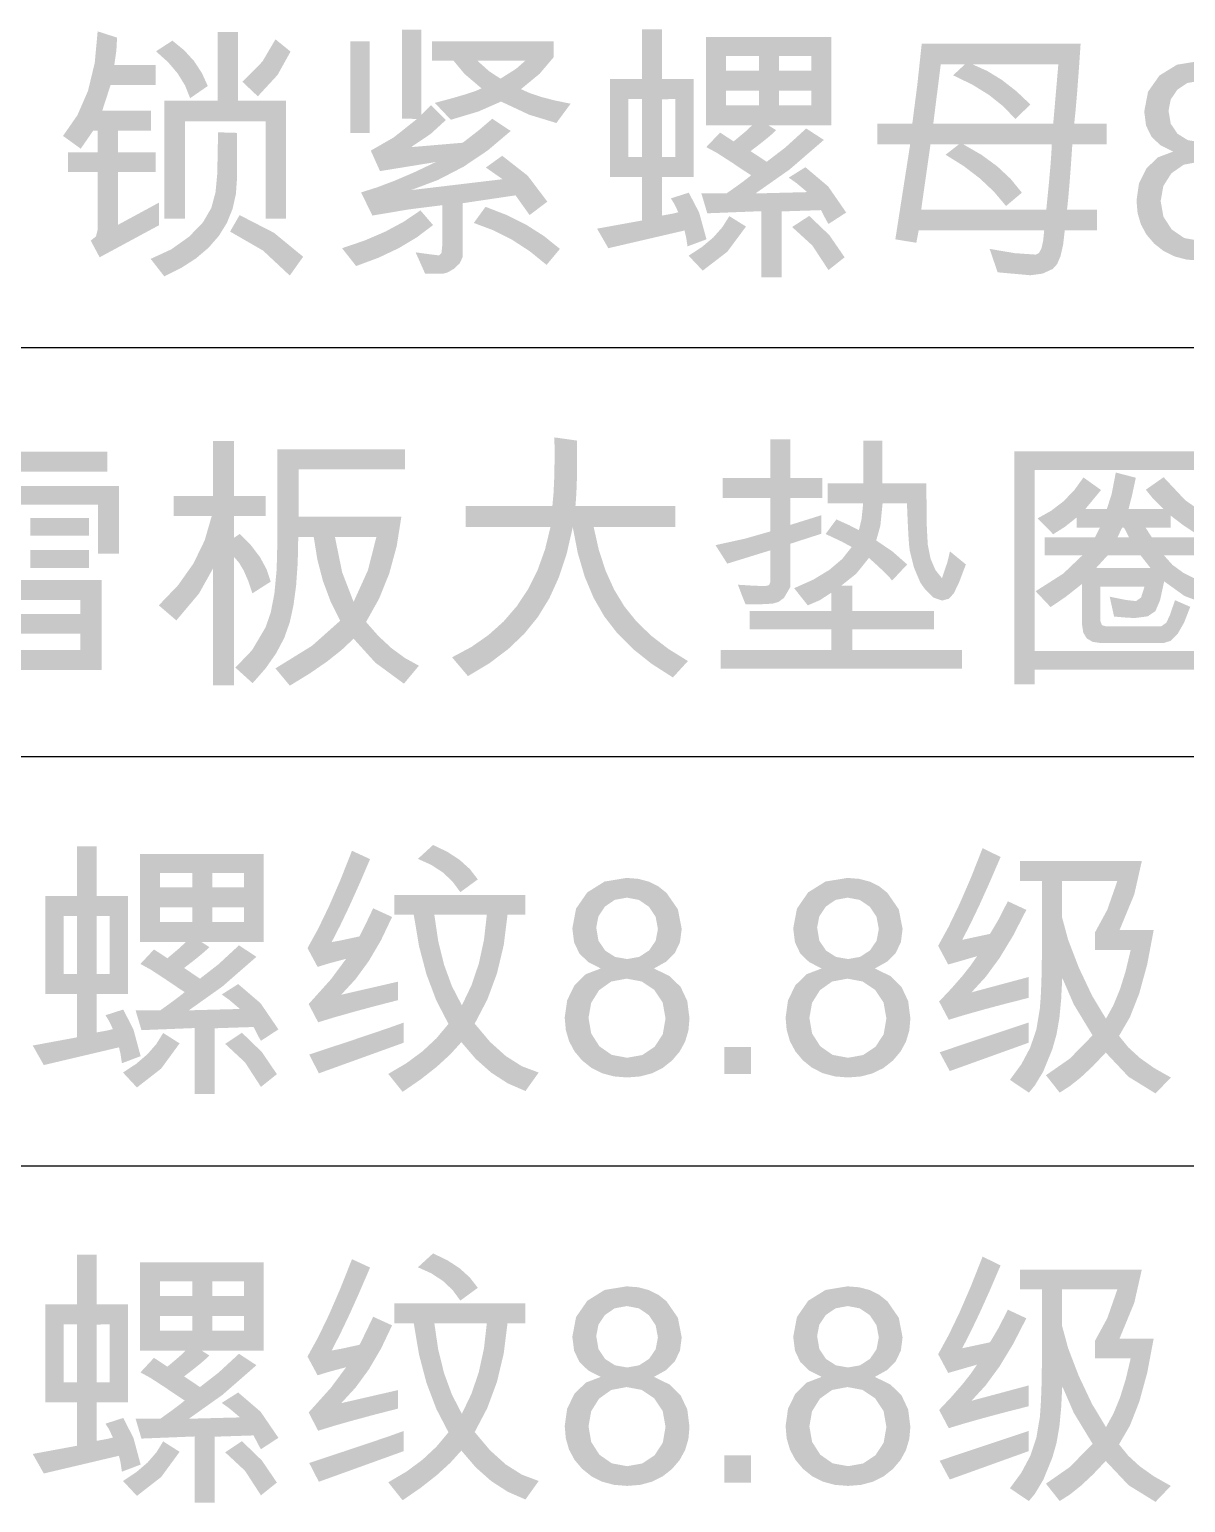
# Model space of a CAD drawing. Extents: x 3 to 592, y 5 to 207.
# Drawn here: x 417.95 to 428.42, y 168.58 to 181.91 of the extents above; entities that cross this region are included whole.
import ezdxf

# ---------------------------------------------------------------- set-up
doc = ezdxf.new("R2010")
doc.units = 0
doc.layers.get('0').update_dxf_attribs({"linetype": 'CONTINUOUS'})

msp = doc.modelspace()

# ---------------------------------------------------------------- hatches: boundary and pattern name
h = msp.add_hatch(color=7)
h.paths.add_polyline_path([(419.122689, 180.139697), (418.586356, 179.850309), (418.505328, 180.000791), (418.552456, 180.038825), (418.568166, 180.10001), (418.568166, 180.620908), (418.298622, 180.620908), (418.298622, 180.800604), (418.568166, 180.800604), (418.568166, 180.995735), (418.527376, 180.995735), (418.414928, 180.833126), (418.254525, 180.948881), (418.385077, 181.136682), (418.480799, 181.356987), (418.541794, 181.609849), (418.568166, 181.895318), (418.744004, 181.838543), (418.737803, 181.723752), (418.719199, 181.591598), (419.094025, 181.591598), (419.094025, 181.4108), (418.685575, 181.4108), (418.609507, 181.176533), (419.050479, 181.176533), (419.050479, 180.995735), (418.753374, 180.995735), (418.753374, 180.800604), (419.094025, 180.800604), (419.094025, 180.620908), (418.753374, 180.620908), (418.753374, 180.144658), (419.122689, 180.344749)])
h.paths.add_polyline_path([(420.273075, 180.198677), (420.088418, 180.198677), (420.088418, 181.08007), (419.35916, 181.08007), (419.35916, 180.198677), (419.1734, 180.198677), (419.1734, 181.268586), (419.653509, 181.268586), (419.653509, 181.888152), (419.837615, 181.888152), (419.837615, 181.268586), (420.273075, 181.268586)])
h.paths.add_polyline_path([(420.314967, 181.712314), (420.196869, 181.500234), (420.018414, 181.307171), (419.879507, 181.43836), (420.060099, 181.621846), (420.178266, 181.823109)])
h.paths.add_polyline_path([(419.565315, 181.400878), (419.405462, 181.290083), (419.36009, 181.404616), (419.293428, 181.513463), (419.205474, 181.61673), (419.09623, 181.714519), (419.245058, 181.810982), (419.351297, 181.724579), (419.44012, 181.627427), (419.511476, 181.519527)])
h.paths.add_polyline_path([(419.830449, 180.569094), (419.820141, 180.422772), (419.78922, 180.286424), (419.737693, 180.160049), (419.665567, 180.043648), (419.572847, 179.93722), (419.459542, 179.840766), (419.325655, 179.754286), (419.171196, 179.677779), (419.048275, 179.835978), (419.234241, 179.921692), (419.396643, 180.037171), (419.522182, 180.166982), (419.597285, 180.296794), (419.635663, 180.439076), (419.651304, 180.606577), (419.65847, 180.981403), (419.830449, 180.976442)])
h.paths.add_polyline_path([(420.429069, 179.85527), (420.307802, 179.684945), (420.066231, 179.910598), (419.767611, 180.082922), (419.853049, 180.232301), (420.164417, 180.072311)])
h = msp.add_hatch(color=7)
h.paths.add_polyline_path([(422.640002, 180.35412), (422.479599, 180.232301), (422.352268, 180.410895), (421.874364, 180.339788), (421.874364, 179.85527), (421.84701, 179.795739), (421.794438, 179.746129), (421.737318, 179.713125), (421.696322, 179.702032), (421.533162, 179.702032), (421.447724, 179.894958), (421.537339, 179.882745), (421.602822, 179.874149), (421.644223, 179.869068), (421.661595, 179.867397), (421.682197, 179.891444), (421.689156, 179.96386), (421.689156, 180.321598), (421.386401, 180.283633), (421.056361, 180.227892), (420.953283, 180.437353), (421.101379, 180.484362), (421.263687, 180.545943), (421.440153, 180.621993), (421.630727, 180.71241), (421.124711, 180.630279), (421.041478, 180.816038), (421.248528, 180.934687), (421.459299, 181.102119), (421.324251, 181.106529), (421.324251, 181.909649), (421.498987, 181.909649), (421.498987, 181.13905), (421.58663, 181.228347), (421.721126, 181.092197), (421.583805, 180.966934), (421.406382, 180.847458), (421.874364, 180.887145), (422.024501, 181.004209), (422.141152, 181.104324), (422.308722, 180.99353), (422.101301, 180.818045), (421.881737, 180.670311), (421.65008, 180.550378), (421.406382, 180.4583), (422.234308, 180.556967), (422.083275, 180.6628), (422.231552, 180.769185), (422.462649, 180.588524)])
h.paths.add_polyline_path([(422.851118, 181.240474), (422.722133, 181.065739), (422.477394, 181.140015), (422.221079, 181.259767), (422.016853, 181.170125), (421.766326, 181.094953), (421.621356, 181.24764), (421.783922, 181.291556), (421.908608, 181.328186), (421.995365, 181.357478), (422.044138, 181.37938), (421.890763, 181.509605), (421.791131, 181.629081), (421.594347, 181.629081), (421.594347, 181.806021), (422.696226, 181.806021), (422.696226, 181.659949), (422.57048, 181.511534), (422.401326, 181.372215), (422.482768, 181.33574), (422.584881, 181.30159), (422.707664, 181.269818)])
h.paths.add_polyline_path([(422.440462, 181.629081), (422.007207, 181.629081), (422.113936, 181.533583), (422.216118, 181.467024), (422.358676, 181.557561)])
h.paths.add_polyline_path([(421.032107, 180.974237), (420.857372, 180.974237), (420.857372, 181.806021), (421.032107, 181.806021)])
h.paths.add_polyline_path([(422.754104, 179.926377), (422.633388, 179.781407), (422.481157, 179.904699), (422.320504, 180.009128), (422.151479, 180.094644), (421.974134, 180.161195), (422.080519, 180.307267), (422.27359, 180.232327), (422.450177, 180.1439), (422.610331, 180.041934)])
h.paths.add_polyline_path([(421.605371, 180.141902), (421.459842, 180.031848), (421.295244, 179.933267), (421.111525, 179.846261), (420.908635, 179.770934), (420.781304, 179.93244), (420.986882, 180.002513), (421.173701, 180.082922), (421.341813, 180.173666), (421.49127, 180.274745)])
h = msp.add_hatch(color=7)
h.paths.add_polyline_path([(424.081439, 180.012918), (423.90946, 179.948977), (423.896575, 180.032899), (423.88245, 180.092844), (423.192329, 179.93244), (423.090354, 180.10938), (423.496048, 180.183243), (423.496048, 180.57626), (423.206109, 180.57626), (423.206109, 181.462614), (423.496048, 181.462614), (423.496048, 181.912406), (423.677949, 181.912406), (423.677949, 181.462614), (423.965133, 181.462614), (423.965133, 180.57626), (423.677949, 180.57626), (423.677949, 180.227892), (423.775032, 180.245255), (423.826226, 180.257657), (423.791086, 180.332071), (423.758427, 180.383334), (423.921035, 180.435149), (424.01488, 180.254832)])
h.paths.add_polyline_path([(423.798114, 180.757058), (423.798114, 181.282918), (423.677949, 181.280162), (423.677949, 180.757058)])
h.paths.add_polyline_path([(423.496048, 180.757058), (423.496048, 181.282918), (423.37423, 181.282918), (423.37423, 180.757058)])
h.paths.add_polyline_path([(425.346478, 180.255452), (425.186074, 180.151824), (425.165817, 180.185448), (425.118275, 180.27695), (424.761087, 180.265374), (424.761087, 179.669511), (424.578084, 179.669511), (424.578084, 180.267579), (424.088605, 180.248287), (424.035137, 180.427983), (424.262238, 180.427983), (424.347814, 180.488548), (424.413546, 180.536297), (424.459435, 180.57123), (424.48548, 180.593347), (424.468005, 180.603993), (424.432908, 180.626834), (424.380137, 180.66187), (424.309642, 180.709103), (424.172734, 180.79709), (424.079234, 180.847458), (424.20436, 180.979198), (424.327281, 180.899272), (424.438971, 180.992358), (424.49485, 181.045344), (424.077029, 181.045344), (424.077029, 181.843504), (425.211982, 181.843504), (425.211982, 181.045344), (424.640922, 181.045344), (424.712029, 181.000695), (424.682677, 180.972075), (424.634308, 180.930898), (424.566922, 180.877215), (424.480519, 180.811077), (424.626591, 180.714615), (424.796158, 180.844908), (424.98433, 181.016129), (425.144182, 180.912501), (424.833159, 180.644197), (424.524616, 180.427983), (424.9937, 180.44011), (424.893999, 180.523274), (424.826131, 180.571299), (424.977164, 180.665557), (425.182905, 180.491924)])
h.paths.add_polyline_path([(425.03008, 181.539784), (425.03008, 181.672076), (424.738488, 181.672076), (424.738488, 181.539784)])
h.paths.add_polyline_path([(424.556587, 181.539784), (424.556587, 181.672076), (424.259482, 181.672076), (424.259482, 181.539784)])
h.paths.add_polyline_path([(425.03008, 181.226142), (425.03008, 181.358985), (424.738488, 181.358985), (424.738488, 181.226142)])
h.paths.add_polyline_path([(424.556587, 181.226142), (424.556587, 181.358985), (424.259482, 181.358985), (424.259482, 181.226142)])
h.paths.add_polyline_path([(425.332146, 179.850309), (425.186074, 179.734554), (425.04014, 179.956694), (424.856999, 180.124263), (425.011339, 180.225136), (425.194067, 180.050538)])
h.paths.add_polyline_path([(424.439178, 180.128673), (424.269679, 179.900401), (424.047264, 179.729593), (423.919382, 179.864641), (424.041028, 179.944033), (424.143037, 180.030143), (424.22541, 180.123075), (424.288145, 180.222931)])
h = msp.add_hatch(color=7)
h.paths.add_polyline_path([(427.706239, 180.872814), (427.394252, 180.872814), (427.380712, 180.676538), (427.368207, 180.512663), (427.356735, 180.381138), (427.346296, 180.281911), (427.618045, 180.281911), (427.618045, 180.095049), (427.325901, 180.095049), (427.310484, 179.963153), (427.287316, 179.86092), (427.256293, 179.788246), (427.217312, 179.745027), (427.123536, 179.702101), (427.014464, 179.687701), (426.71791, 179.714159), (426.64515, 179.926377), (426.873767, 179.887447), (427.063522, 179.874563), (427.091841, 179.888317), (427.113959, 179.929615), (427.129875, 179.998509), (427.13959, 180.095049), (426.002984, 180.095049), (425.981487, 179.981498), (425.791318, 180.012918), (425.925814, 180.872814), (425.62926, 180.872814), (425.62926, 181.060778), (425.945107, 181.060778), (425.9901, 181.410042), (426.030545, 181.784524), (427.469217, 181.784524), (427.452267, 181.537105), (427.436971, 181.333974), (427.423328, 181.175181), (427.411339, 181.060778), (427.706239, 181.060778)])
h.paths.add_polyline_path([(427.267472, 181.596559), (426.490259, 181.596559), (426.62379, 181.536623), (426.755669, 181.456068), (426.885893, 181.354946), (427.014464, 181.233308), (426.878314, 181.102119), (426.769897, 181.215807), (426.639776, 181.319573), (426.48795, 181.413418), (426.314421, 181.49734), (426.421357, 181.596559), (426.202524, 181.596559), (426.135276, 181.060778), (427.22117, 181.060778)])
h.paths.add_polyline_path([(427.20739, 180.872814), (426.406474, 180.872814), (426.570495, 180.778461), (426.713639, 180.674031), (426.835905, 180.559577), (426.937294, 180.435149), (426.793978, 180.314432), (426.684028, 180.444235), (426.555991, 180.564891), (426.409971, 180.676348), (426.24607, 180.778556), (426.367338, 180.872814), (426.10992, 180.872814), (426.025584, 180.281911), (427.158331, 180.281911), (427.18057, 180.506092), (427.19609, 180.679268), (427.204995, 180.801491)])
h = msp.add_hatch(color=7)
h.paths.add_polyline_path([(428.794898, 180.806668), (428.937508, 180.73836), (429.0395, 180.640132), (429.100771, 180.512034), (429.121218, 180.35412), (429.111193, 180.244764), (429.081117, 180.144865), (429.030991, 180.054371), (428.960814, 179.97323), (428.874928, 179.906034), (428.777673, 179.858164), (428.669049, 179.829518), (428.549056, 179.819992), (428.427712, 179.829613), (428.318304, 179.858508), (428.220782, 179.906731), (428.135094, 179.974333), (428.065003, 180.056274), (428.015067, 180.148241), (427.98518, 180.25013), (427.975241, 180.361837), (427.997566, 180.51852), (428.064538, 180.654532), (428.16982, 180.755405), (428.306522, 180.806668), (428.192213, 180.864192), (428.110565, 180.941647), (428.061575, 181.043389), (428.045246, 181.169367), (428.079628, 181.34865), (428.183049, 181.495687), (428.342075, 181.593665), (428.544095, 181.626325), (428.651987, 181.617858), (428.749079, 181.592494), (428.835318, 181.550283), (428.910654, 181.491277), (429.015109, 181.341898), (429.050111, 181.164406), (429.034109, 181.044629), (428.98617, 180.945781), (428.906399, 180.867913)])
h.paths.add_polyline_path([(428.549056, 180.892106), (428.659368, 180.911536), (428.75025, 180.969827), (428.811021, 181.057195), (428.831279, 181.164406), (428.810608, 181.274305), (428.748596, 181.3656), (428.65675, 181.427129), (428.5463, 181.447731), (428.434679, 181.427474), (428.344556, 181.366702), (428.285024, 181.278646), (428.265181, 181.176533), (428.285507, 181.05878), (428.34676, 180.968725), (428.438193, 180.911192)])
h.paths.add_polyline_path([(428.549056, 179.998586), (428.687136, 180.023115), (428.800411, 180.097254), (428.876065, 180.211011), (428.901283, 180.35412), (428.875307, 180.497918), (428.797655, 180.613191), (428.682244, 180.689121), (428.544095, 180.714615), (428.403122, 180.68857), (428.291088, 180.610435), (428.218189, 180.495507), (428.194074, 180.359081), (428.218947, 180.218039), (428.293844, 180.102215), (428.407601, 180.024355)])
h = msp.add_hatch(color=7)
h.paths.add_polyline_path([(420.134918, 176.914228), (419.969002, 176.808395), (419.9317, 176.920644), (419.891763, 177.012689), (419.849242, 177.084579), (419.804188, 177.136368), (419.804188, 175.97606), (419.613468, 175.97606), (419.613468, 177.034944), (419.485724, 176.806741), (419.281085, 176.563655), (419.121784, 176.699805), (419.297484, 176.883136), (419.435977, 177.079179), (419.537262, 177.287831), (419.601341, 177.508989), (419.255729, 177.508989), (419.255729, 177.689788), (419.613468, 177.689788), (419.613468, 178.186433), (419.804188, 178.186433), (419.804188, 177.689788), (420.089167, 177.689788), (420.089167, 177.508989), (419.804188, 177.508989), (419.804188, 177.312205), (419.8549, 177.345829), (419.957409, 177.24258), (420.038317, 177.13623), (420.097521, 177.026779)])
h.paths.add_polyline_path([(421.477127, 176.153551), (421.341528, 175.990942), (421.082388, 176.18118), (420.885673, 176.39829), (420.778289, 176.296686), (420.646308, 176.191929), (420.489728, 176.083969), (420.30855, 175.972752), (420.177912, 176.129297), (420.508986, 176.333523), (420.764405, 176.560899), (420.676952, 176.736582), (420.607998, 176.921256), (420.557441, 177.114819), (420.525178, 177.317166), (420.384618, 177.317166), (420.379769, 177.084726), (420.365257, 176.878537), (420.341132, 176.698599), (420.307448, 176.544914), (420.257623, 176.404862), (420.185009, 176.266619), (420.089554, 176.130133), (419.971207, 175.995352), (419.815213, 176.136463), (419.967004, 176.294869), (420.088615, 176.500816), (420.135322, 176.63477), (420.168748, 176.807637), (420.188842, 177.019467), (420.195551, 177.270313), (420.195551, 178.112019), (421.35145, 178.112019), (421.35145, 177.929566), (420.387374, 177.929566), (420.387374, 177.501823), (421.318377, 177.501823), (421.276097, 177.235793), (421.208754, 176.988366), (421.116296, 176.759543), (420.998672, 176.549323), (421.111955, 176.420976), (421.229424, 176.312163), (421.351131, 176.222987)])
h.paths.add_polyline_path([(421.091827, 177.317166), (420.717001, 177.317166), (420.782733, 176.997944), (420.885673, 176.731224), (421.015002, 177.016134)])
h = msp.add_hatch(color=7)
h.dxf.hatch_style = 2
h.paths.add_polyline_path([(423.913379, 176.195994), (423.777229, 176.047166), (423.584579, 176.170768), (423.416734, 176.304239), (423.273694, 176.447529), (423.155458, 176.600586), (423.058298, 176.769465), (422.978449, 176.960254), (422.91586, 177.172955), (422.87048, 177.407566), (422.816013, 177.170069), (422.745216, 176.955362), (422.65809, 176.763496), (422.554633, 176.594523), (422.431333, 176.44268), (422.284676, 176.30293), (422.11466, 176.175169), (421.921287, 176.059293), (421.77742, 176.229619), (421.951234, 176.322583), (422.107219, 176.431148), (422.245376, 176.555306), (422.365704, 176.695051), (422.468205, 176.850376), (422.552876, 177.021276), (422.61972, 177.207743), (422.668735, 177.40977), (421.89979, 177.40977), (421.89979, 177.598286), (422.685823, 177.598286), (422.69658, 177.719312), (422.703255, 177.863283), (422.705899, 178.030198), (422.704564, 178.220057), (422.908514, 178.191394), (422.909849, 178.007331), (422.908031, 177.847091), (422.90301, 177.710725), (422.894733, 177.598286), (423.80038, 177.598286), (423.80038, 177.40977), (423.059547, 177.40977), (423.10646, 177.201084), (423.168618, 177.011517), (423.245969, 176.840968), (423.338461, 176.689332), (423.449454, 176.551864), (423.582305, 176.423853), (423.736964, 176.305247)])
h = msp.add_hatch(color=7)
h.paths.add_polyline_path([(425.129792, 177.6727), (424.839853, 177.6727), (424.839853, 177.427961), (425.122626, 177.516155), (425.122626, 177.348586), (424.839853, 177.257084), (424.839853, 176.86517), (424.783077, 176.767053), (424.733537, 176.731018), (424.679449, 176.715239), (424.590221, 176.710554), (424.435261, 176.709176), (424.403841, 176.786139), (424.365808, 176.886667), (424.509261, 176.877503), (424.615508, 176.87454), (424.64803, 176.883291), (424.659054, 176.909818), (424.659054, 177.197553), (424.269345, 177.077388), (424.16296, 177.244957), (424.42713, 177.302835), (424.659054, 177.368981), (424.659054, 177.6727), (424.228004, 177.6727), (424.228004, 177.852396), (424.659054, 177.852396), (424.659054, 178.20352), (424.839853, 178.20352), (424.839853, 177.852396), (425.129792, 177.852396)])
h.paths.add_polyline_path([(426.430109, 177.070222), (426.366857, 176.903204), (426.319314, 176.805639), (426.27315, 176.758785), (426.214584, 176.743351), (426.134657, 176.770912), (426.062724, 176.842501), (426.018902, 176.903755), (425.960542, 177.041007), (425.922439, 177.193143), (425.916454, 177.240565), (425.910106, 177.328191), (425.903448, 177.455918), (425.896532, 177.623642), (425.676046, 177.623642), (425.655789, 177.420519), (425.618169, 177.286849), (425.761967, 177.190525), (425.898737, 177.070222), (425.762036, 176.92415), (425.739617, 176.951848), (425.697199, 176.995257), (425.634834, 177.054374), (425.552574, 177.129202), (425.436888, 176.985748), (425.303425, 176.879501), (425.401541, 176.877296), (425.401541, 176.647991), (426.141823, 176.647991), (426.141823, 176.483729), (425.401541, 176.483729), (425.401541, 176.296867), (426.39428, 176.296867), (426.39428, 176.12599), (424.210365, 176.12599), (424.210365, 176.296867), (425.210821, 176.296867), (425.210821, 176.483729), (424.471641, 176.483729), (424.471641, 176.647991), (425.210821, 176.647991), (425.210821, 176.813356), (425.108019, 176.746865), (424.998603, 176.699805), (424.87513, 176.855248), (425.049392, 176.933159), (425.194353, 177.021301), (425.310065, 177.119573), (425.39658, 177.227869), (425.310177, 177.274861), (425.160109, 177.345829), (425.257674, 177.47757), (425.373911, 177.425411), (425.461623, 177.381107), (425.485464, 177.480671), (425.500209, 177.623642), (425.177748, 177.623642), (425.177748, 177.803338), (425.502965, 177.803338), (425.502965, 178.191394), (425.673841, 178.191394), (425.673841, 177.803338), (426.071819, 177.803338), (426.07678, 177.398195), (426.085272, 177.247179), (426.110817, 177.121485), (426.153519, 177.021009), (426.213481, 176.945647), (426.263091, 177.091306), (426.286242, 177.188182)])
h = msp.add_hatch(color=7)
h.paths.add_polyline_path([(418.762511, 177.168889), (418.570688, 177.168889), (418.570688, 177.610413), (417.86844, 177.610413), (417.86844, 176.990296), (417.676617, 176.990296), (417.676617, 177.610413), (416.957832, 177.610413), (416.957832, 177.168889), (416.767663, 177.168889), (416.767663, 177.78129), (417.676617, 177.78129), (417.676617, 177.909171), (416.892789, 177.909171), (416.892789, 178.08997), (418.656677, 178.08997), (418.656677, 177.909171), (417.86844, 177.909171), (417.86844, 177.78129), (418.762511, 177.78129)])
h.paths.add_polyline_path([(418.489108, 177.329293), (417.957736, 177.329293), (417.957736, 177.489697), (418.489108, 177.489697)])
h.paths.add_polyline_path([(417.575193, 177.329293), (417.036656, 177.329293), (417.036656, 177.489697), (417.575193, 177.489697)])
h.paths.add_polyline_path([(418.489108, 177.037149), (417.957736, 177.037149), (417.957736, 177.200309), (418.489108, 177.200309)])
h.paths.add_polyline_path([(417.575193, 177.037149), (417.036656, 177.037149), (417.036656, 177.200309), (417.575193, 177.200309)])
h.paths.add_polyline_path([(418.603761, 176.116068), (416.90271, 176.116068), (416.90271, 176.296867), (418.411938, 176.296867), (418.411938, 176.442939), (416.996417, 176.442939), (416.996417, 176.622635), (418.411938, 176.622635), (418.411938, 176.749415), (416.90271, 176.749415), (416.90271, 176.929111), (418.603761, 176.929111)])
h = msp.add_hatch(color=7)
h.paths.add_polyline_path([(428.857542, 176.000313), (428.677294, 176.000313), (428.677294, 176.118824), (427.052312, 176.118824), (427.052312, 175.983777), (426.870411, 175.983777), (426.870411, 178.092726), (428.857542, 178.092726)])
h.paths.add_polyline_path([(428.677294, 176.287496), (428.677294, 176.855248), (428.578627, 176.721303), (428.409886, 176.784623), (428.225849, 176.916984), (428.188366, 176.745349), (428.145923, 176.646889), (428.077296, 176.600518), (427.960714, 176.585152), (427.887954, 176.58846), (427.772199, 176.598382), (427.732511, 176.778078), (427.881822, 176.748312), (427.971187, 176.73839), (428.016732, 176.771119), (428.047806, 176.869579), (427.648726, 176.869579), (427.648726, 176.556489), (427.661956, 176.520798), (427.701643, 176.509085), (428.197186, 176.509085), (428.245693, 176.542709), (428.276974, 176.610577), (428.323965, 176.746658), (428.461769, 176.686576), (428.405838, 176.54301), (428.347116, 176.440527), (428.285501, 176.379075), (428.220888, 176.358603), (427.654239, 176.358603), (427.578998, 176.36905), (427.525254, 176.400426), (427.493008, 176.452783), (427.482259, 176.526172), (427.482259, 176.893833), (427.330055, 176.773806), (427.197281, 176.684371), (427.061682, 176.827687), (427.311038, 176.986575), (427.485567, 177.152904), (427.144365, 177.152904), (427.144365, 177.314961), (427.598566, 177.314961), (427.643766, 177.402605), (427.43265, 177.402605), (427.43265, 177.494658), (427.32475, 177.409013), (427.220983, 177.343625), (427.079321, 177.486941), (427.203327, 177.5566), (427.314001, 177.641556), (427.411239, 177.741809), (427.494937, 177.857357), (427.654239, 177.743807), (427.512025, 177.571828), (427.706604, 177.571828), (427.750012, 177.706118), (427.787633, 177.902006), (427.968983, 177.855152), (427.933705, 177.690752), (427.903388, 177.571828), (428.220888, 177.571828), (428.129179, 177.661056), (428.059382, 177.746563), (428.220888, 177.859562), (428.417258, 177.65072), (428.63926, 177.496862), (428.50752, 177.353546), (428.40334, 177.421828), (428.285931, 177.511194), (428.285931, 177.402605), (428.057177, 177.402605), (428.115055, 177.314961), (428.583588, 177.314961), (428.583588, 177.152904), (428.223093, 177.152904), (428.300495, 177.066699), (428.402031, 176.992432), (428.527648, 176.93005), (428.677294, 176.879501), (428.677294, 177.923503), (427.052312, 177.923503), (427.052312, 176.287496)])
h.paths.add_polyline_path([(427.908349, 177.314961), (427.862598, 177.402605), (427.84551, 177.402605), (427.802516, 177.314961)])
h.paths.add_polyline_path([(428.102928, 177.037149), (428.011426, 177.152904), (427.714321, 177.152904), (427.608488, 177.037149)])
h = msp.add_hatch(color=7)
h.paths.add_polyline_path([(418.957506, 172.619401), (418.787732, 172.55546), (418.775329, 172.639383), (418.761273, 172.699327), (418.080522, 172.538924), (417.980201, 172.715864), (418.380384, 172.789727), (418.380384, 173.182743), (418.094854, 173.182743), (418.094854, 174.069097), (418.380384, 174.069097), (418.380384, 174.518889), (418.559529, 174.518889), (418.559529, 174.069097), (418.842853, 174.069097), (418.842853, 173.182743), (418.559529, 173.182743), (418.559529, 172.834375), (418.655371, 172.851738), (418.706152, 172.864141), (418.671287, 172.938555), (418.638904, 172.989818), (418.799858, 173.041632), (418.892325, 172.861316)])
h.paths.add_polyline_path([(418.67804, 173.363542), (418.67804, 173.889401), (418.559529, 173.886645), (418.559529, 173.363542)])
h.paths.add_polyline_path([(418.380384, 173.363542), (418.380384, 173.889401), (418.260219, 173.889401), (418.260219, 173.363542)])
h.paths.add_polyline_path([(420.204906, 172.861936), (420.046707, 172.758307), (420.027208, 172.791931), (419.98001, 172.883433), (419.627784, 172.871858), (419.627784, 172.275994), (419.447536, 172.275994), (419.447536, 172.874062), (418.964672, 172.85477), (418.911755, 173.034466), (419.135549, 173.034466), (419.219996, 173.095031), (419.284859, 173.14278), (419.330188, 173.177713), (419.356035, 173.199831), (419.338671, 173.210476), (419.303945, 173.233317), (419.251855, 173.268354), (419.182402, 173.315586), (419.047561, 173.403574), (418.955301, 173.453941), (419.078222, 173.585681), (419.200041, 173.505755), (419.310008, 173.598842), (419.365405, 173.651827), (418.953096, 173.651827), (418.953096, 174.449987), (420.072615, 174.449987), (420.072615, 173.651827), (419.509272, 173.651827), (419.579277, 173.607179), (419.550751, 173.578559), (419.503209, 173.537381), (419.43665, 173.483698), (419.351074, 173.417561), (419.494941, 173.321098), (419.662441, 173.451392), (419.847719, 173.622613), (420.005917, 173.518984), (419.698753, 173.25068), (419.394068, 173.034466), (419.857089, 173.046593), (419.758697, 173.129757), (419.691725, 173.177782), (419.840553, 173.27204), (420.0434, 173.098407)])
h.paths.add_polyline_path([(419.89347, 174.146267), (419.89347, 174.278559), (419.605184, 174.278559), (419.605184, 174.146267)])
h.paths.add_polyline_path([(419.426039, 174.146267), (419.426039, 174.278559), (419.133344, 174.278559), (419.133344, 174.146267)])
h.paths.add_polyline_path([(419.89347, 173.832626), (419.89347, 173.965469), (419.605184, 173.965469), (419.605184, 173.832626)])
h.paths.add_polyline_path([(419.426039, 173.832626), (419.426039, 173.965469), (419.133344, 173.965469), (419.133344, 173.832626)])
h.paths.add_polyline_path([(420.191126, 172.456792), (420.046707, 172.341037), (419.90284, 172.563177), (419.722593, 172.730746), (419.874728, 172.831619), (420.055045, 172.657021)])
h.paths.add_polyline_path([(419.310284, 172.735156), (419.143334, 172.506884), (418.923882, 172.336076), (418.797654, 172.471124), (418.91775, 172.550516), (419.018415, 172.636626), (419.099651, 172.729558), (419.161456, 172.829414)])
h = msp.add_hatch(color=7)
h.paths.add_polyline_path([(422.010553, 174.219579), (421.852354, 174.103824), (421.781782, 174.199847), (421.694156, 174.282073), (421.58958, 174.350553), (421.468157, 174.405339), (421.60541, 174.531016), (421.735841, 174.468478), (421.846842, 174.395761), (421.938413, 174.312812)])
h.paths.add_polyline_path([(421.286808, 173.125968), (421.067708, 173.069434), (420.874292, 173.017241), (420.70661, 172.969388), (420.564716, 172.925877), (420.478726, 173.091241), (420.68054, 173.315241), (420.818275, 173.500794), (420.659869, 173.458351), (420.559755, 173.427483), (420.468253, 173.597257), (420.563226, 173.769546), (420.662074, 173.973875), (420.764746, 174.210243), (420.871191, 174.47865), (421.034902, 174.403134), (420.936217, 174.173268), (420.845284, 173.971463), (420.762206, 173.797667), (420.687085, 173.651827), (420.775831, 173.668226), (420.938991, 173.703641), (420.951083, 173.726293), (420.975784, 173.776126), (421.013095, 173.853245), (421.063014, 173.957752), (421.234442, 173.879479), (421.133759, 173.668105), (421.023464, 173.480399), (420.903455, 173.316258), (420.773626, 173.175577), (421.286808, 173.293537)])
h.paths.add_polyline_path([(422.561768, 172.471124), (422.442155, 172.303555), (422.281854, 172.373335), (422.131683, 172.470297), (421.99164, 172.594545), (421.861725, 172.746181), (421.761171, 172.63536), (421.638965, 172.523558), (421.495158, 172.41062), (421.329802, 172.296389), (421.199716, 172.458997), (421.363418, 172.55521), (421.508878, 172.66274), (421.636045, 172.781536), (421.744867, 172.911545), (421.635003, 173.123315), (421.546017, 173.358443), (421.477907, 173.616928), (421.430675, 173.898772), (421.253183, 173.898772), (421.253183, 174.07957), (422.440501, 174.07957), (422.440501, 173.898772), (422.279546, 173.898772), (422.245138, 173.624172), (422.184117, 173.368434), (422.096534, 173.131609), (421.982441, 172.91375), (422.121253, 172.749014), (422.264043, 172.620297), (422.410865, 172.52765)])
h.paths.add_polyline_path([(422.092133, 173.898772), (421.616985, 173.898772), (421.651729, 173.663032), (421.704767, 173.447809), (421.776201, 173.253152), (421.866135, 173.079115), (421.953149, 173.260516), (422.019855, 173.457524), (422.0662, 173.670241)])
h.paths.add_polyline_path([(421.339724, 172.74122), (420.57133, 172.463958), (420.483687, 172.634284), (420.796424, 172.737637), (421.043377, 172.820319), (421.224494, 172.882331), (421.339724, 172.923672)])
h = msp.add_hatch(color=7)
h.paths.add_polyline_path([(426.99867, 173.147465), (426.783498, 173.092585), (426.591115, 173.041218), (426.421573, 172.993366), (426.274924, 172.949028), (426.187832, 173.113841), (426.300168, 173.23311), (426.394883, 173.341217), (426.471924, 173.438162), (426.531239, 173.523945), (426.269963, 173.44898), (426.179013, 173.618203), (426.274287, 173.792155), (426.373178, 173.99737), (426.475584, 174.233902), (426.5814, 174.501801), (426.74456, 174.422426), (426.644635, 174.190408), (426.553288, 173.988), (426.470623, 173.815254), (426.396743, 173.672222), (426.648648, 173.726241), (426.726301, 173.857224), (426.810154, 174.021693), (426.977724, 173.94342), (426.857412, 173.709524), (426.734569, 173.507202), (426.609142, 173.336403), (426.481079, 173.197075), (426.99867, 173.335981)])
h.paths.add_polyline_path([(428.286309, 172.426476), (428.147403, 172.282057), (427.903972, 172.432263), (427.696509, 172.651923), (427.581167, 172.530139), (427.473266, 172.429232), (427.372807, 172.348995), (427.27979, 172.289223), (427.155215, 172.446871), (427.371498, 172.597421), (427.577446, 172.807917), (427.407534, 173.087383), (427.302941, 173.328815), (427.293174, 173.136889), (427.277172, 172.965426), (427.250627, 172.814428), (427.213644, 172.683893), (427.131031, 172.481115), (427.053792, 172.353164), (427.000875, 172.289223), (426.828896, 172.404978), (426.931835, 172.545125), (427.01245, 172.69602), (427.068674, 172.862625), (427.100094, 173.0499), (427.108138, 173.159351), (427.114012, 173.290092), (427.117612, 173.442124), (427.118835, 173.615447), (427.118835, 174.205247), (426.920397, 174.205247), (426.920397, 174.384944), (428.023379, 174.384944), (427.955166, 174.084049), (427.821634, 173.760417), (428.130866, 173.760417), (428.07217, 173.450358), (428.000297, 173.187428), (427.915298, 172.971628), (427.817225, 172.802956), (427.899588, 172.700645), (428.005258, 172.60376), (428.134182, 172.512353)])
h.paths.add_polyline_path([(427.922507, 173.58072), (427.600046, 173.58072), (427.600046, 173.741124), (427.71084, 173.944867), (427.801791, 174.205247), (427.300736, 174.205247), (427.300736, 173.877274), (427.356064, 173.673049), (427.45232, 173.422522), (427.571796, 173.169583), (427.698713, 172.958398), (427.765385, 173.079123), (427.824873, 173.223051), (427.87723, 173.390233)])
h.paths.add_polyline_path([(426.99867, 172.74122), (426.284295, 172.484353), (426.192793, 172.654679), (426.432348, 172.735389), (426.646581, 172.807159), (426.83539, 172.869937), (426.99867, 172.923672)])
h = msp.add_hatch(color=7)
h.paths.add_polyline_path([(423.605636, 173.413151), (423.746394, 173.344843), (423.846999, 173.246615), (423.9074, 173.118518), (423.927546, 172.960603), (423.917632, 172.851247), (423.887927, 172.751348), (423.838481, 172.660854), (423.769347, 172.579714), (423.684477, 172.512517), (423.588548, 172.464647), (423.481458, 172.436001), (423.363101, 172.426476), (423.243634, 172.436096), (423.135794, 172.464992), (423.039633, 172.513215), (422.955202, 172.580816), (422.886154, 172.662758), (422.836897, 172.754724), (422.807382, 172.856613), (422.797554, 172.96832), (422.819534, 173.125003), (422.885749, 173.261016), (422.989102, 173.361888), (423.123874, 173.413151), (423.011099, 173.470675), (422.930673, 173.54813), (422.882493, 173.649872), (422.866456, 173.775851), (422.900356, 173.955133), (423.002055, 174.10217), (423.159014, 174.200149), (423.35814, 174.232808), (423.464473, 174.224342), (423.560161, 174.198977), (423.6451, 174.156766), (423.719186, 174.09776), (423.822401, 173.948381), (423.85699, 173.77089), (423.841281, 173.651112), (423.794152, 173.552264), (423.715603, 173.474396)])
h.paths.add_polyline_path([(423.363101, 173.498589), (423.471828, 173.51802), (423.561539, 173.576311), (423.621346, 173.663678), (423.641465, 173.77089), (423.620932, 173.880788), (423.559885, 173.972083), (423.469417, 174.033613), (423.360345, 174.054214), (423.250309, 174.033957), (423.161356, 173.973186), (423.102583, 173.885129), (423.083084, 173.783016), (423.103065, 173.665263), (423.163561, 173.575208), (423.253823, 173.517675)])
h.paths.add_polyline_path([(423.363101, 172.605069), (423.499527, 172.629598), (423.611148, 172.703737), (423.685562, 172.817494), (423.710367, 172.960603), (423.684735, 173.104402), (423.607841, 173.219674), (423.494153, 173.295604), (423.35814, 173.321098), (423.219096, 173.295053), (423.108991, 173.216918), (423.037057, 173.10199), (423.01308, 172.965564), (423.037609, 172.824522), (423.111747, 172.708698), (423.223782, 172.630839)])
h = msp.add_hatch(color=7)
h.paths.add_polyline_path([(425.605738, 173.413151), (425.746496, 173.344843), (425.847101, 173.246615), (425.907502, 173.118518), (425.927647, 172.960603), (425.917734, 172.851247), (425.888029, 172.751348), (425.838583, 172.660854), (425.769449, 172.579714), (425.684579, 172.512517), (425.58865, 172.464647), (425.481559, 172.436001), (425.363203, 172.426476), (425.243736, 172.436096), (425.135896, 172.464992), (425.039734, 172.513215), (424.955304, 172.580816), (424.886255, 172.662758), (424.836999, 172.754724), (424.807483, 172.856613), (424.797656, 172.96832), (424.819636, 173.125003), (424.88585, 173.261016), (424.989203, 173.361888), (425.123975, 173.413151), (425.0112, 173.470675), (424.930775, 173.54813), (424.882595, 173.649872), (424.866558, 173.775851), (424.900458, 173.955133), (425.002157, 174.10217), (425.159115, 174.200149), (425.358242, 174.232808), (425.464575, 174.224342), (425.560262, 174.198977), (425.645201, 174.156766), (425.719288, 174.09776), (425.822503, 173.948381), (425.857092, 173.77089), (425.841382, 173.651112), (425.794253, 173.552264), (425.715705, 173.474396)])
h.paths.add_polyline_path([(425.363203, 173.498589), (425.47193, 173.51802), (425.56164, 173.576311), (425.621447, 173.663678), (425.641567, 173.77089), (425.621034, 173.880788), (425.559987, 173.972083), (425.469519, 174.033613), (425.360447, 174.054214), (425.25041, 174.033957), (425.161458, 173.973186), (425.102685, 173.885129), (425.083186, 173.783016), (425.103167, 173.665263), (425.163663, 173.575208), (425.253924, 173.517675)])
h.paths.add_polyline_path([(425.363203, 172.605069), (425.499629, 172.629598), (425.61125, 172.703737), (425.685664, 172.817494), (425.710469, 172.960603), (425.684837, 173.104402), (425.607943, 173.219674), (425.494254, 173.295604), (425.358242, 173.321098), (425.219198, 173.295053), (425.109093, 173.216918), (425.037159, 173.10199), (425.013181, 172.965564), (425.03771, 172.824522), (425.111849, 172.708698), (425.223883, 172.630839)])
h = msp.add_hatch(color=7)
h.dxf.hatch_style = 2
h.paths.add_polyline_path([(424.483733, 172.456792), (424.243403, 172.456792), (424.243403, 172.703737), (424.483733, 172.703737)])
h = msp.add_hatch(color=7)
h.paths.add_polyline_path([(418.957506, 168.922643), (418.787732, 168.858702), (418.775329, 168.942624), (418.761273, 169.002569), (418.080522, 168.842165), (417.980201, 169.019105), (418.380384, 169.092968), (418.380384, 169.485985), (418.094854, 169.485985), (418.094854, 170.372339), (418.380384, 170.372339), (418.380384, 170.822131), (418.559529, 170.822131), (418.559529, 170.372339), (418.842853, 170.372339), (418.842853, 169.485985), (418.559529, 169.485985), (418.559529, 169.137617), (418.655371, 169.15498), (418.706152, 169.167382), (418.671287, 169.241796), (418.638904, 169.293059), (418.799858, 169.344874), (418.892325, 169.164557)])
h.paths.add_polyline_path([(418.67804, 169.666783), (418.67804, 170.192643), (418.559529, 170.189887), (418.559529, 169.666783)])
h.paths.add_polyline_path([(418.380384, 169.666783), (418.380384, 170.192643), (418.260219, 170.192643), (418.260219, 169.666783)])
h.paths.add_polyline_path([(420.204906, 169.165177), (420.046707, 169.061549), (420.027208, 169.095173), (419.98001, 169.186675), (419.627784, 169.175099), (419.627784, 168.579236), (419.447536, 168.579236), (419.447536, 169.177304), (418.964672, 169.158012), (418.911755, 169.337708), (419.135549, 169.337708), (419.219996, 169.398273), (419.284859, 169.446022), (419.330188, 169.480955), (419.356035, 169.503072), (419.338671, 169.513718), (419.303945, 169.536559), (419.251855, 169.571595), (419.182402, 169.618828), (419.047561, 169.706815), (418.955301, 169.757183), (419.078222, 169.888923), (419.200041, 169.808997), (419.310008, 169.902083), (419.365405, 169.955069), (418.953096, 169.955069), (418.953096, 170.753229), (420.072615, 170.753229), (420.072615, 169.955069), (419.509272, 169.955069), (419.579277, 169.91042), (419.550751, 169.8818), (419.503209, 169.840623), (419.43665, 169.78694), (419.351074, 169.720802), (419.494941, 169.62434), (419.662441, 169.754633), (419.847719, 169.925854), (420.005917, 169.822226), (419.698753, 169.553922), (419.394068, 169.337708), (419.857089, 169.349835), (419.758697, 169.432999), (419.691725, 169.481024), (419.840553, 169.575282), (420.0434, 169.401649)])
h.paths.add_polyline_path([(419.89347, 170.449509), (419.89347, 170.581801), (419.605184, 170.581801), (419.605184, 170.449509)])
h.paths.add_polyline_path([(419.426039, 170.449509), (419.426039, 170.581801), (419.133344, 170.581801), (419.133344, 170.449509)])
h.paths.add_polyline_path([(419.89347, 170.135867), (419.89347, 170.26871), (419.605184, 170.26871), (419.605184, 170.135867)])
h.paths.add_polyline_path([(419.426039, 170.135867), (419.426039, 170.26871), (419.133344, 170.26871), (419.133344, 170.135867)])
h.paths.add_polyline_path([(420.191126, 168.760034), (420.046707, 168.644279), (419.90284, 168.866419), (419.722593, 169.033988), (419.874728, 169.134861), (420.055045, 168.960263)])
h.paths.add_polyline_path([(419.310284, 169.038398), (419.143334, 168.810126), (418.923882, 168.639318), (418.797654, 168.774366), (418.91775, 168.853758), (419.018415, 168.939868), (419.099651, 169.0328), (419.161456, 169.132656)])
h = msp.add_hatch(color=7)
h.paths.add_polyline_path([(422.010553, 170.522821), (421.852354, 170.407065), (421.781782, 170.503089), (421.694156, 170.585315), (421.58958, 170.653795), (421.468157, 170.70858), (421.60541, 170.834257), (421.735841, 170.77172), (421.846842, 170.699003), (421.938413, 170.616054)])
h.paths.add_polyline_path([(421.286808, 169.42921), (421.067708, 169.372675), (420.874292, 169.320482), (420.70661, 169.27263), (420.564716, 169.229118), (420.478726, 169.394483), (420.68054, 169.618483), (420.818275, 169.804036), (420.659869, 169.761592), (420.559755, 169.730724), (420.468253, 169.900499), (420.563226, 170.072788), (420.662074, 170.277116), (420.764746, 170.513484), (420.871191, 170.781892), (421.034902, 170.706375), (420.936217, 170.47651), (420.845284, 170.274705), (420.762206, 170.100908), (420.687085, 169.955069), (420.775831, 169.971468), (420.938991, 170.006883), (420.951083, 170.029535), (420.975784, 170.079368), (421.013095, 170.156486), (421.063014, 170.260993), (421.234442, 170.182721), (421.133759, 169.971347), (421.023464, 169.783641), (420.903455, 169.619499), (420.773626, 169.478819), (421.286808, 169.596779)])
h.paths.add_polyline_path([(422.561768, 168.774366), (422.442155, 168.606796), (422.281854, 168.676577), (422.131683, 168.773539), (421.99164, 168.897786), (421.861725, 169.049422), (421.761171, 168.938602), (421.638965, 168.8268), (421.495158, 168.713861), (421.329802, 168.599631), (421.199716, 168.762239), (421.363418, 168.858452), (421.508878, 168.965982), (421.636045, 169.084777), (421.744867, 169.214787), (421.635003, 169.426557), (421.546017, 169.661685), (421.477907, 169.92017), (421.430675, 170.202013), (421.253183, 170.202013), (421.253183, 170.382812), (422.440501, 170.382812), (422.440501, 170.202013), (422.279546, 170.202013), (422.245138, 169.927413), (422.184117, 169.671675), (422.096534, 169.434851), (421.982441, 169.216992), (422.121253, 169.052256), (422.264043, 168.923538), (422.410865, 168.830891)])
h.paths.add_polyline_path([(422.092133, 170.202013), (421.616985, 170.202013), (421.651729, 169.966274), (421.704767, 169.75105), (421.776201, 169.556394), (421.866135, 169.382356), (421.953149, 169.563758), (422.019855, 169.760766), (422.0662, 169.973483)])
h.paths.add_polyline_path([(421.339724, 169.044461), (420.57133, 168.7672), (420.483687, 168.937525), (420.796424, 169.040878), (421.043377, 169.123561), (421.224494, 169.185572), (421.339724, 169.226914)])
h = msp.add_hatch(color=7)
h.paths.add_polyline_path([(426.99867, 169.450707), (426.783498, 169.395827), (426.591115, 169.34446), (426.421573, 169.296608), (426.274924, 169.252269), (426.187832, 169.417083), (426.300168, 169.536352), (426.394883, 169.644459), (426.471924, 169.741404), (426.531239, 169.827187), (426.269963, 169.752222), (426.179013, 169.921445), (426.274287, 170.095396), (426.373178, 170.300612), (426.475584, 170.537144), (426.5814, 170.805043), (426.74456, 170.725668), (426.644635, 170.493649), (426.553288, 170.291241), (426.470623, 170.118496), (426.396743, 169.975464), (426.648648, 170.029483), (426.726301, 170.160465), (426.810154, 170.324934), (426.977724, 170.246662), (426.857412, 170.012766), (426.734569, 169.810444), (426.609142, 169.639645), (426.481079, 169.500316), (426.99867, 169.639223)])
h.paths.add_polyline_path([(428.286309, 168.729717), (428.147403, 168.585299), (427.903972, 168.735505), (427.696509, 168.955164), (427.581167, 168.83338), (427.473266, 168.732473), (427.372807, 168.652237), (427.27979, 168.592465), (427.155215, 168.750112), (427.371498, 168.900663), (427.577446, 169.111158), (427.407534, 169.390624), (427.302941, 169.632057), (427.293174, 169.44013), (427.277172, 169.268668), (427.250627, 169.11767), (427.213644, 168.987135), (427.131031, 168.784357), (427.053792, 168.656406), (427.000875, 168.592465), (426.828896, 168.70822), (426.931835, 168.848366), (427.01245, 168.999262), (427.068674, 169.165866), (427.100094, 169.353142), (427.108138, 169.462592), (427.114012, 169.593334), (427.117612, 169.745366), (427.118835, 169.918689), (427.118835, 170.508489), (426.920397, 170.508489), (426.920397, 170.688185), (428.023379, 170.688185), (427.955166, 170.387291), (427.821634, 170.063658), (428.130866, 170.063658), (428.07217, 169.7536), (428.000297, 169.49067), (427.915298, 169.274869), (427.817225, 169.106197), (427.899588, 169.003887), (428.005258, 168.907002), (428.134182, 168.815595)])
h.paths.add_polyline_path([(427.922507, 169.883962), (427.600046, 169.883962), (427.600046, 170.044366), (427.71084, 170.248109), (427.801791, 170.508489), (427.300736, 170.508489), (427.300736, 170.180516), (427.356064, 169.976291), (427.45232, 169.725763), (427.571796, 169.472824), (427.698713, 169.26164), (427.765385, 169.382365), (427.824873, 169.526292), (427.87723, 169.693474)])
h.paths.add_polyline_path([(426.99867, 169.044461), (426.284295, 168.787595), (426.192793, 168.95792), (426.432348, 169.03863), (426.646581, 169.1104), (426.83539, 169.173179), (426.99867, 169.226914)])
h = msp.add_hatch(color=7)
h.paths.add_polyline_path([(423.605636, 169.716393), (423.746394, 169.648085), (423.846999, 169.549857), (423.9074, 169.421759), (423.927546, 169.263845), (423.917632, 169.154489), (423.887927, 169.05459), (423.838481, 168.964096), (423.769347, 168.882955), (423.684477, 168.815759), (423.588548, 168.767889), (423.481458, 168.739243), (423.363101, 168.729717), (423.243634, 168.739338), (423.135794, 168.768233), (423.039633, 168.816456), (422.955202, 168.884058), (422.886154, 168.965999), (422.836897, 169.057966), (422.807382, 169.159855), (422.797554, 169.271562), (422.819534, 169.428245), (422.885749, 169.564257), (422.989102, 169.66513), (423.123874, 169.716393), (423.011099, 169.773917), (422.930673, 169.851372), (422.882493, 169.953114), (422.866456, 170.079092), (422.900356, 170.258375), (423.002055, 170.405412), (423.159014, 170.50339), (423.35814, 170.53605), (423.464473, 170.527583), (423.560161, 170.502219), (423.6451, 170.460008), (423.719186, 170.401002), (423.822401, 170.251623), (423.85699, 170.074131), (423.841281, 169.954354), (423.794152, 169.855506), (423.715603, 169.777638)])
h.paths.add_polyline_path([(423.363101, 169.801831), (423.471828, 169.821261), (423.561539, 169.879552), (423.621346, 169.96692), (423.641465, 170.074131), (423.620932, 170.18403), (423.559885, 170.275325), (423.469417, 170.336854), (423.360345, 170.357456), (423.250309, 170.337199), (423.161356, 170.276427), (423.102583, 170.188371), (423.083084, 170.086258), (423.103065, 169.968505), (423.163561, 169.87845), (423.253823, 169.820917)])
h.paths.add_polyline_path([(423.363101, 168.908311), (423.499527, 168.93284), (423.611148, 169.006979), (423.685562, 169.120736), (423.710367, 169.263845), (423.684735, 169.407643), (423.607841, 169.522916), (423.494153, 169.598846), (423.35814, 169.62434), (423.219096, 169.598295), (423.108991, 169.52016), (423.037057, 169.405232), (423.01308, 169.268806), (423.037609, 169.127764), (423.111747, 169.01194), (423.223782, 168.93408)])
h = msp.add_hatch(color=7)
h.paths.add_polyline_path([(425.605738, 169.716393), (425.746496, 169.648085), (425.847101, 169.549857), (425.907502, 169.421759), (425.927647, 169.263845), (425.917734, 169.154489), (425.888029, 169.05459), (425.838583, 168.964096), (425.769449, 168.882955), (425.684579, 168.815759), (425.58865, 168.767889), (425.481559, 168.739243), (425.363203, 168.729717), (425.243736, 168.739338), (425.135896, 168.768233), (425.039734, 168.816456), (424.955304, 168.884058), (424.886255, 168.965999), (424.836999, 169.057966), (424.807483, 169.159855), (424.797656, 169.271562), (424.819636, 169.428245), (424.88585, 169.564257), (424.989203, 169.66513), (425.123975, 169.716393), (425.0112, 169.773917), (424.930775, 169.851372), (424.882595, 169.953114), (424.866558, 170.079092), (424.900458, 170.258375), (425.002157, 170.405412), (425.159115, 170.50339), (425.358242, 170.53605), (425.464575, 170.527583), (425.560262, 170.502219), (425.645201, 170.460008), (425.719288, 170.401002), (425.822503, 170.251623), (425.857092, 170.074131), (425.841382, 169.954354), (425.794253, 169.855506), (425.715705, 169.777638)])
h.paths.add_polyline_path([(425.363203, 169.801831), (425.47193, 169.821261), (425.56164, 169.879552), (425.621447, 169.96692), (425.641567, 170.074131), (425.621034, 170.18403), (425.559987, 170.275325), (425.469519, 170.336854), (425.360447, 170.357456), (425.25041, 170.337199), (425.161458, 170.276427), (425.102685, 170.188371), (425.083186, 170.086258), (425.103167, 169.968505), (425.163663, 169.87845), (425.253924, 169.820917)])
h.paths.add_polyline_path([(425.363203, 168.908311), (425.499629, 168.93284), (425.61125, 169.006979), (425.685664, 169.120736), (425.710469, 169.263845), (425.684837, 169.407643), (425.607943, 169.522916), (425.494254, 169.598846), (425.358242, 169.62434), (425.219198, 169.598295), (425.109093, 169.52016), (425.037159, 169.405232), (425.013181, 169.268806), (425.03771, 169.127764), (425.111849, 169.01194), (425.223883, 168.93408)])
h = msp.add_hatch(color=7)
h.dxf.hatch_style = 2
h.paths.add_polyline_path([(424.483733, 168.760034), (424.243403, 168.760034), (424.243403, 169.006979), (424.483733, 169.006979)])

# ---------------------------------------------------------------- linework, layer by layer
at = {"color": 7}
for points in [[(302.115348, 179.034722), (473.988681, 179.034722)], [(302.115348, 175.330556), (473.988681, 175.330556)], [(302.115348, 171.626389), (473.988681, 171.626389)]]:
    msp.add_lwpolyline(points, dxfattribs=at)

doc.saveas('drawing.dxf')
